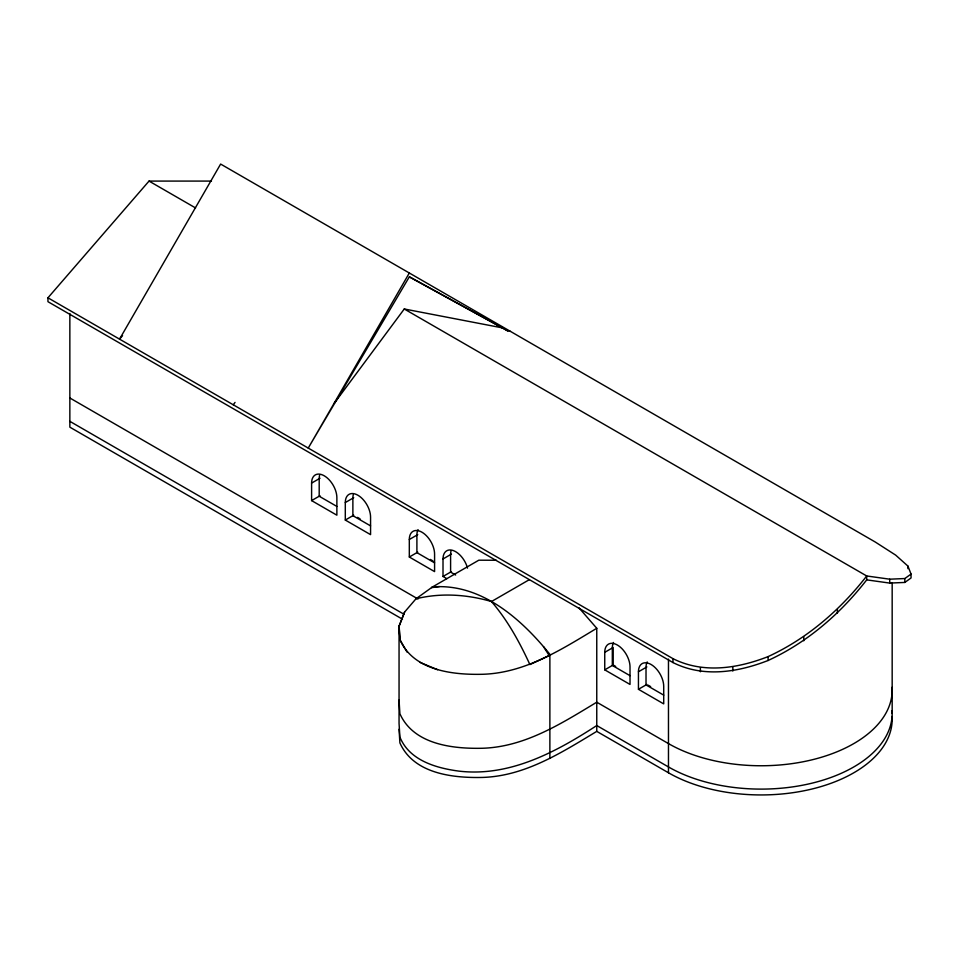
<?xml version="1.0" encoding="UTF-8"?>
<svg xmlns="http://www.w3.org/2000/svg" width="959" height="959" viewBox="0 0 959 959"><rect width="100%" height="100%" fill="white"/><g stroke="black" fill="none" stroke-linecap="round" stroke-linejoin="round"><path stroke-width="1.44" d="M892.074 710.643A131.035 75.653 0 0 1 813.52 782.796A131.035 75.653 0 0 1 668.471 766.948L596.762 725.543C555.848 752.156 509.481 777.102 458.905 771.12C436.141 768.111 409.289 760.415 399.891 737.039L399.052 723.41L399.052 626.143L404.518 612.154L415.978 598.8L432.509 586.932C481.322 583.024 521.924 619.454 550.43 655.021L529.895 664.563C519.574 642.182 507.635 620.257 491.464 601.533C467.045 594.424 440.804 592.662 415.978 598.8M404.602 612.166L399.148 626.143L399.975 639.761C413.569 670.653 452.768 674.956 482.533 674.285C525.064 673.05 561.53 649.483 596.762 628.277L578.864 607.706M409.313 273.003L308.235 448.081L409.313 276.887L507.599 330.819L510.404 331.358M233.265 404.794L235.039 402.408M334.319 403.212L404.266 308.99L502.54 327.906L507.599 330.819M404.266 308.99L866.708 575.975L866.708 579.871C840.324 613.796 807.31 642.422 768.099 660.487C737.771 672.367 703.175 677.809 672.978 662.549L47.95 301.689L47.95 297.805L149.029 181.083L211.459 181.083M122.56 335.662L119.551 339.138L220.63 164.061L875.135 541.943L895.67 555.117L907.921 566.086L911.05 574.069L911.05 577.965L904.84 582.437L889.712 583.084L866.708 579.871M47.95 297.805L672.978 658.653C703.175 673.913 737.771 668.471 768.099 656.603C807.31 638.538 840.324 609.9 866.708 575.975L889.712 579.188L904.84 578.541L911.05 574.069M311.603 483.096A17.873 10.321 60 0 1 324.238 475.796A17.873 10.321 60 0 1 336.873 497.685L336.873 515.187L311.603 500.598L311.603 483.096L320.03 478.229M311.603 500.598L320.03 495.743M345.3 502.552A17.873 10.321 60 0 1 357.935 495.252A17.873 10.321 60 0 1 370.57 517.141L370.57 534.643L345.3 520.054L345.3 502.552L353.727 497.685M345.3 520.054L353.727 515.187M409.313 539.509A17.873 10.321 60 0 1 421.948 532.209A17.873 10.321 60 0 1 434.583 554.098L434.583 571.612L409.313 557.011L409.313 539.509L417.74 534.643M409.313 557.011L417.74 552.156M446.798 578.661L443.01 576.467L443.01 558.965L451.437 554.098M443.01 576.467L451.437 571.612M431.958 587.256L478.829 560.188L496.33 560.26M491.464 601.533L529.38 579.644M604.745 652.336L613.161 647.469L613.161 664.983L604.745 669.85L604.745 652.336A17.873 10.321 60 0 1 617.38 645.035A17.873 10.321 60 0 1 630.015 666.925L630.015 684.438L604.745 669.85M638.442 671.791A17.873 10.321 60 0 1 651.077 664.491A17.873 10.321 60 0 1 663.712 686.38L663.712 703.882L638.442 689.293L638.442 671.791L646.857 666.925M638.442 689.293L646.857 684.438M399.052 729.248L399.891 742.877C413.605 773.745 452.696 778.109 482.521 777.437C525.041 776.095 561.53 752.623 596.762 731.381L668.471 772.774A131.035 75.653 0 0 0 813.52 788.634A131.035 75.653 0 0 0 892.074 716.469M431.538 587.639L439.438 586.56M419.874 662.321L437.568 669.718M409.505 276.851L502.54 327.906M149.029 181.083L195.564 207.947M357.515 517.38L360.045 518.843M430.375 559.445L432.905 560.907M613.161 664.983L615.69 666.445M648.128 685.158L650.646 686.62M336.873 506.436L319.191 496.223L319.191 478.721A17.873 10.321 60 0 1 319.623 475.184M370.57 525.892L352.876 515.678L352.876 498.177A17.873 10.321 60 0 1 353.308 494.64M434.583 562.849L416.901 552.636L416.901 535.134A17.873 10.321 60 0 1 418.088 529.644M455.645 575.016L450.598 572.091L450.598 554.59A17.873 10.321 60 0 1 451.018 551.053M630.015 675.675L612.322 665.462L612.322 647.96A17.873 10.321 60 0 1 613.508 642.47M663.712 695.131L646.018 684.918L646.018 667.416A17.873 10.321 60 0 1 647.205 661.926M69.851 397.985L418.004 598.991M69.851 421.337L403.763 614.12M402.468 619.202L69.851 427.163L69.851 313.509M543.501 646.63L549.219 655.584M407.048 652.096L399.975 639.761L399.052 626.143M399.052 700.07L399.891 713.7C413.605 744.556 452.696 748.931 482.521 748.26C525.041 746.917 561.53 723.446 596.762 702.204L668.471 743.597A131.035 75.653 0 0 0 813.52 759.444A131.035 75.653 0 0 0 892.074 687.291M907.921 566.086L907.921 568.675M904.84 578.541L904.84 582.437M892.17 582.772L892.17 713.448M889.712 579.188L889.712 583.084M837.399 609.397L837.399 613.292M803.762 636.896L803.762 640.792M768.099 656.603L768.099 660.487M732.844 667.164L732.844 671.048M700.394 667.86L700.394 671.756M672.978 658.653L672.978 662.549M668.471 659.121L668.471 772.774M596.762 628.277L596.762 731.381M549.879 655.345L549.879 758.449M443.01 558.965A17.873 10.321 60 0 1 453.451 550.622A17.873 10.321 60 0 1 467.524 568.124"/></g></svg>
